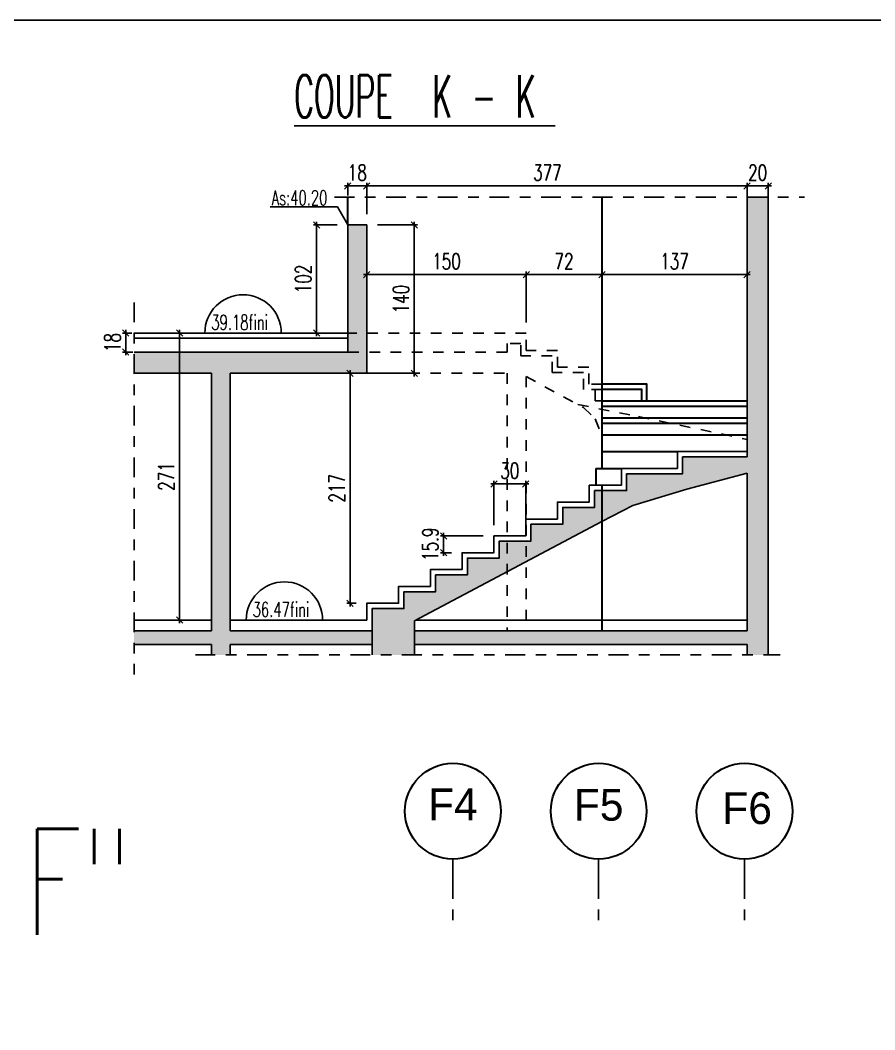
# Model space of a CAD drawing. Extents: x 308 to 437, y -199 to -146.
# Drawn here: x 412.99 to 421.06, y -164.49 to -154.96 of the extents above; entities that cross this region are included whole.
import ezdxf

# ---------------------------------------------------------------- set-up
doc = ezdxf.new("R2010")
doc.units = 0
doc.header["$LTSCALE"] = 0.5
doc.header["$MEASUREMENT"] = 0
doc.linetypes.add('AXES2', pattern=[1.125, 0.75, -0.125, 0.125, -0.125])
doc.linetypes.add('DISCONTINU', pattern=[0.75, 0.5, -0.25])
doc.layers.get('DEFPOINTS').update_dxf_attribs({"linetype": 'CONTINUOUS'})
for name, color, linetype in [('A05-AXES', 13, 'AXES2'), ('A19-COTATIONS', 146, 'CONTINUOUS'), ('AXES', 6, 'AXES2'), ('CADRE-CART', 7, 'CONTINUOUS'), ('COTATION', 7, 'CONTINUOUS'), ('HABILLAGE', 7, 'CONTINUOUS'), ('MURS', 3, 'CONTINUOUS'), ('POCHAGE', 254, 'CONTINUOUS'), ('REPERE-SEM', 4, 'CONTINUOUS')]:
    doc.layers.add(name, color=color, linetype=linetype)
doc.layers.add('STR - MACONNERIE', color=4, linetype='CONTINUOUS', lineweight=30)
doc.styles.add('CGotH', font='GOTHIC.TTF')
doc.styles.add('ROMANS8', font='romans.shx', dxfattribs={"width": 0.7})
doc.styles.get("Standard").update_dxf_attribs({"font": 'txt.shx'})
doc.dimstyles.new('COT50 cm', dxfattribs={"dimtxt": 0.15, "dimasz": 0.06, "dimexe": 0.03, "dimexo": 0.1, "dimgap": 0.05, "dimtad": 1, "dimdec": 0, "dimlfac": 100, "dimzin": 0, "dimdsep": 46, "dimtxsty": 'ROMANS8', "dimblk1": 'OBLIQUE', "dimblk2": 'OBLIQUE', "dimsah": 1, "dimcen": 0.03, "dimdle": 0.03, "dimclrt": 1, "dimadec": 0, "dimazin": 0, "dimtfac": 1, "dimtdec": 0, "dimtmove": 0, "dimatfit": 3, "dimfxl": 0, "dimtolj": 1, "dimtzin": 0, "dimlwd": -1, "dimlwe": -1, "dimarcsym": 0})

# ---------------------------------------------------------------- blocks, each defined once
blk = doc.blocks.new('_Oblique')
at = {"layer": 'COTATION', "color": 0, "lineweight": -2}
blk.add_line((-0.5, -0.5), (0.5, 0.5), dxfattribs=at)
blk = doc.blocks.new('*D1743')
at = {"layer": 'COTATION', "color": 0, "transparency": 16777216}
for p, q in [((414.5, -160.657), (414.5, -157.887)), ((414.5, -157.917), (414.53, -157.917)), ((414.5, -160.627), (414.53, -160.627))]:
    blk.add_line(p, q, dxfattribs=at)
at = {"layer": 'DEFPOINTS', "color": 0, "transparency": 16777216}
for p in [(414.435, -157.917), (414.5, -157.917), (414.435, -160.627)]:
    blk.add_point(p, dxfattribs=at)
at = {"layer": 'COTATION', "color": 0, "transparency": 16777216, "xscale": 0.06, "yscale": 0.06, "zscale": 0.06}
for p, rotation in [((414.5, -157.917), 90), ((414.5, -160.627), 270)]:
    blk.add_blockref('_Oblique', p, dxfattribs=dict(at, rotation=rotation))
at = {"layer": 'COTATION', "color": 1, "transparency": 16777216, "insert": (414.375, -159.272), "char_height": 0.15, "attachment_point": 5, "rotation": 90, "style": 'ROMANS8'}
blk.add_mtext('\\A1;271', dxfattribs=at)
blk = doc.blocks.new('*D1744')
at = {"layer": 'COTATION', "color": 0, "transparency": 16777216}
for p, q in [((413.9913, -158.127), (413.9913, -157.887)), ((414.0496, -157.917), (413.9613, -157.917)), ((414.058, -158.097), (413.9613, -158.097))]:
    blk.add_line(p, q, dxfattribs=at)
at = {"layer": 'DEFPOINTS', "color": 0, "transparency": 16777216}
for p in [(413.9913, -157.917), (414.1496, -157.917), (414.158, -158.097)]:
    blk.add_point(p, dxfattribs=at)
at = {"layer": 'COTATION', "color": 0, "transparency": 16777216, "xscale": 0.06, "yscale": 0.06, "zscale": 0.06}
for p, rotation in [((413.9913, -157.917), 90), ((413.9913, -158.097), 270)]:
    blk.add_blockref('_Oblique', p, dxfattribs=dict(at, rotation=rotation))
at = {"layer": 'COTATION', "color": 1, "transparency": 16777216, "insert": (413.8663, -158.007), "char_height": 0.15, "attachment_point": 5, "rotation": 90, "style": 'ROMANS8'}
blk.add_mtext('\\A1;18', dxfattribs=at)
blk = doc.blocks.new('*D1749')
at = {"layer": 'COTATION', "color": 0, "transparency": 16777216}
for p, q in [((415.9875, -156.897), (415.7625, -156.897)), ((415.7925, -157.947), (415.7925, -156.867)), ((415.9875, -157.917), (415.7625, -157.917))]:
    blk.add_line(p, q, dxfattribs=at)
at = {"layer": 'DEFPOINTS', "color": 0, "transparency": 16777216}
for p in [(415.7925, -156.897), (416.0875, -156.897), (416.0875, -157.917)]:
    blk.add_point(p, dxfattribs=at)
at = {"layer": 'COTATION', "color": 0, "transparency": 16777216, "xscale": 0.06, "yscale": 0.06, "zscale": 0.06}
for p, rotation in [((415.7925, -156.897), 90), ((415.7925, -157.917), 270)]:
    blk.add_blockref('_Oblique', p, dxfattribs=dict(at, rotation=rotation))
at = {"layer": 'COTATION', "color": 1, "transparency": 16777216, "insert": (415.6675, -157.407), "char_height": 0.15, "attachment_point": 5, "rotation": 90, "style": 'ROMANS8'}
blk.add_mtext('\\A1;102', dxfattribs=at)
blk = doc.blocks.new('*D1752')
at = {"layer": 'COTATION', "color": 0, "transparency": 16777216}
for p, q in [((416.2975, -156.5285), (416.0575, -156.5285)), ((416.0875, -156.6183), (416.0875, -156.4985)), ((416.2675, -156.797), (416.2675, -156.4985))]:
    blk.add_line(p, q, dxfattribs=at)
at = {"layer": 'DEFPOINTS', "color": 0, "transparency": 16777216}
for p in [(416.0875, -156.5285), (416.0875, -156.7183), (416.2675, -156.897)]:
    blk.add_point(p, dxfattribs=at)
at = {"layer": 'COTATION', "color": 0, "transparency": 16777216, "xscale": 0.06, "yscale": 0.06, "zscale": 0.06, "rotation": 180}
blk.add_blockref('_Oblique', (416.0875, -156.5285), dxfattribs=at)
at = {"layer": 'COTATION', "color": 0, "transparency": 16777216, "xscale": 0.06, "yscale": 0.06, "zscale": 0.06}
blk.add_blockref('_Oblique', (416.2675, -156.5285), dxfattribs=at)
at = {"layer": 'COTATION', "color": 1, "transparency": 16777216, "insert": (416.1775, -156.4035), "char_height": 0.15, "attachment_point": 5, "style": 'ROMANS8'}
blk.add_mtext('\\A1;18', dxfattribs=at)
blk = doc.blocks.new('*D1753')
at = {"layer": 'COTATION', "color": 0, "transparency": 16777216}
for p, q in [((416.0575, -156.5285), (419.8878, -156.5285)), ((416.0875, -156.6183), (416.0875, -156.4985)), ((419.8578, -156.7992), (419.8578, -156.4985))]:
    blk.add_line(p, q, dxfattribs=at)
at = {"layer": 'DEFPOINTS', "color": 0, "transparency": 16777216}
for p in [(419.8578, -156.5285), (416.0875, -156.7183), (419.8578, -156.8992)]:
    blk.add_point(p, dxfattribs=at)
at = {"layer": 'COTATION', "color": 0, "transparency": 16777216, "xscale": 0.06, "yscale": 0.06, "zscale": 0.06, "rotation": 180}
blk.add_blockref('_Oblique', (416.0875, -156.5285), dxfattribs=at)
at = {"layer": 'COTATION', "color": 0, "transparency": 16777216, "xscale": 0.06, "yscale": 0.06, "zscale": 0.06}
blk.add_blockref('_Oblique', (419.8578, -156.5285), dxfattribs=at)
at = {"layer": 'COTATION', "color": 1, "transparency": 16777216, "insert": (417.9727, -156.4035), "char_height": 0.15, "attachment_point": 5, "style": 'ROMANS8'}
blk.add_mtext('\\A1;377', dxfattribs=at)
blk = doc.blocks.new('*D1754')
at = {"layer": 'COTATION', "color": 0, "transparency": 16777216}
for p, q in [((419.8278, -156.5285), (420.0878, -156.5285)), ((419.8578, -156.7992), (419.8578, -156.4985)), ((420.0578, -156.7992), (420.0578, -156.4985))]:
    blk.add_line(p, q, dxfattribs=at)
at = {"layer": 'DEFPOINTS', "color": 0, "transparency": 16777216}
for p in [(420.0578, -156.5285), (419.8578, -156.8992), (420.0578, -156.8992)]:
    blk.add_point(p, dxfattribs=at)
at = {"layer": 'COTATION', "color": 0, "transparency": 16777216, "xscale": 0.06, "yscale": 0.06, "zscale": 0.06, "rotation": 180}
blk.add_blockref('_Oblique', (419.8578, -156.5285), dxfattribs=at)
at = {"layer": 'COTATION', "color": 0, "transparency": 16777216, "xscale": 0.06, "yscale": 0.06, "zscale": 0.06}
blk.add_blockref('_Oblique', (420.0578, -156.5285), dxfattribs=at)
at = {"layer": 'COTATION', "color": 1, "transparency": 16777216, "insert": (419.9578, -156.4035), "char_height": 0.15, "attachment_point": 5, "style": 'ROMANS8'}
blk.add_mtext('\\A1;20', dxfattribs=at)
blk = doc.blocks.new('*D1756')
at = {"layer": 'COTATION', "color": 0, "transparency": 16777216}
for p, q in [((416.3675, -156.897), (416.7456, -156.897)), ((416.7156, -158.327), (416.7156, -156.867)), ((416.3675, -158.297), (416.7456, -158.297))]:
    blk.add_line(p, q, dxfattribs=at)
at = {"layer": 'DEFPOINTS', "color": 0, "transparency": 16777216}
for p in [(416.2675, -156.897), (416.7156, -156.897), (416.2675, -158.297)]:
    blk.add_point(p, dxfattribs=at)
at = {"layer": 'COTATION', "color": 0, "transparency": 16777216, "xscale": 0.06, "yscale": 0.06, "zscale": 0.06}
for p, rotation in [((416.7156, -156.897), 90), ((416.7156, -158.297), 270)]:
    blk.add_blockref('_Oblique', p, dxfattribs=dict(at, rotation=rotation))
at = {"layer": 'COTATION', "color": 1, "transparency": 16777216, "insert": (416.5906, -157.597), "char_height": 0.15, "attachment_point": 5, "rotation": 90, "style": 'ROMANS8'}
blk.add_mtext('\\A1;140', dxfattribs=at)
blk = doc.blocks.new('*D1766')
at = {"layer": 'COTATION', "color": 0, "transparency": 16777216}
for p, q in [((417.8025, -157.3651), (416.2375, -157.3651)), ((416.2675, -157.6901), (416.2675, -157.3351)), ((417.7725, -157.817), (417.7725, -157.3351))]:
    blk.add_line(p, q, dxfattribs=at)
at = {"layer": 'DEFPOINTS', "color": 0, "transparency": 16777216}
for p in [(416.2675, -157.3651), (416.2675, -157.7901), (417.7725, -157.917)]:
    blk.add_point(p, dxfattribs=at)
at = {"layer": 'COTATION', "color": 0, "transparency": 16777216, "xscale": 0.06, "yscale": 0.06, "zscale": 0.06, "rotation": 180}
blk.add_blockref('_Oblique', (416.2675, -157.3651), dxfattribs=at)
at = {"layer": 'COTATION', "color": 0, "transparency": 16777216, "xscale": 0.06, "yscale": 0.06, "zscale": 0.06}
blk.add_blockref('_Oblique', (417.7725, -157.3651), dxfattribs=at)
at = {"layer": 'COTATION', "color": 1, "transparency": 16777216, "insert": (417.02, -157.2401), "char_height": 0.15, "attachment_point": 5, "style": 'ROMANS8'}
blk.add_mtext('\\A1;150', dxfattribs=at)
blk = doc.blocks.new('*D1767')
at = {"layer": 'COTATION', "color": 0, "transparency": 16777216}
for p, q in [((417.7425, -157.3651), (418.5175, -157.3651)), ((417.7725, -157.817), (417.7725, -157.3351)), ((418.4875, -157.7161), (418.4875, -157.3351))]:
    blk.add_line(p, q, dxfattribs=at)
at = {"layer": 'DEFPOINTS', "color": 0, "transparency": 16777216}
for p in [(418.4875, -157.3651), (418.4875, -157.8161), (417.7725, -157.917)]:
    blk.add_point(p, dxfattribs=at)
at = {"layer": 'COTATION', "color": 0, "transparency": 16777216, "xscale": 0.06, "yscale": 0.06, "zscale": 0.06, "rotation": 180}
blk.add_blockref('_Oblique', (417.7725, -157.3651), dxfattribs=at)
at = {"layer": 'COTATION', "color": 0, "transparency": 16777216, "xscale": 0.06, "yscale": 0.06, "zscale": 0.06}
blk.add_blockref('_Oblique', (418.4875, -157.3651), dxfattribs=at)
at = {"layer": 'COTATION', "color": 1, "transparency": 16777216, "insert": (418.13, -157.2401), "char_height": 0.15, "attachment_point": 5, "style": 'ROMANS8'}
blk.add_mtext('\\A1;72', dxfattribs=at)
blk = doc.blocks.new('*D1768')
at = {"layer": 'COTATION', "color": 0, "transparency": 16777216}
for p, q in [((418.4575, -157.3651), (419.8878, -157.3651)), ((418.4875, -157.7161), (418.4875, -157.3351)), ((419.8578, -157.7161), (419.8578, -157.3351))]:
    blk.add_line(p, q, dxfattribs=at)
at = {"layer": 'DEFPOINTS', "color": 0, "transparency": 16777216}
for p in [(419.8578, -157.3651), (418.4875, -157.8161), (419.8578, -157.8161)]:
    blk.add_point(p, dxfattribs=at)
at = {"layer": 'COTATION', "color": 0, "transparency": 16777216, "xscale": 0.06, "yscale": 0.06, "zscale": 0.06, "rotation": 180}
blk.add_blockref('_Oblique', (418.4875, -157.3651), dxfattribs=at)
at = {"layer": 'COTATION', "color": 0, "transparency": 16777216, "xscale": 0.06, "yscale": 0.06, "zscale": 0.06}
blk.add_blockref('_Oblique', (419.8578, -157.3651), dxfattribs=at)
at = {"layer": 'COTATION', "color": 1, "transparency": 16777216, "insert": (419.1727, -157.2401), "char_height": 0.15, "attachment_point": 5, "style": 'ROMANS8'}
blk.add_mtext('\\A1;137', dxfattribs=at)
blk = doc.blocks.new('*D1769')
at = {"layer": 'COTATION', "color": 0, "transparency": 16777216}
for p, q in [((417.3675, -159.8315), (416.9618, -159.8315)), ((416.9918, -159.8015), (416.9918, -160.0206)), ((417.0675, -159.9906), (416.9618, -159.9906))]:
    blk.add_line(p, q, dxfattribs=at)
at = {"layer": 'DEFPOINTS', "color": 0, "transparency": 16777216}
for p in [(417.4675, -159.8315), (416.9918, -159.9906), (417.1675, -159.9906)]:
    blk.add_point(p, dxfattribs=at)
at = {"layer": 'COTATION', "color": 0, "transparency": 16777216, "xscale": 0.06, "yscale": 0.06, "zscale": 0.06}
for p, rotation in [((416.9918, -159.8315), 90), ((416.9918, -159.9906), 270)]:
    blk.add_blockref('_Oblique', p, dxfattribs=dict(at, rotation=rotation))
at = {"layer": 'COTATION', "color": 1, "transparency": 16777216, "insert": (416.8668, -159.911), "char_height": 0.15, "attachment_point": 5, "rotation": 90, "style": 'ROMANS8'}
blk.add_mtext('\\A1;15.9', dxfattribs=at)
blk = doc.blocks.new('*D1770')
at = {"layer": 'COTATION', "color": 0, "transparency": 16777216}
for p, q in [((417.4675, -159.7315), (417.4675, -159.3115)), ((417.7675, -159.7315), (417.7675, -159.3115)), ((417.7975, -159.3415), (417.4375, -159.3415))]:
    blk.add_line(p, q, dxfattribs=at)
at = {"layer": 'DEFPOINTS', "color": 0, "transparency": 16777216}
for p in [(417.4675, -159.3415), (417.4675, -159.8315), (417.7675, -159.8315)]:
    blk.add_point(p, dxfattribs=at)
at = {"layer": 'COTATION', "color": 0, "transparency": 16777216, "xscale": 0.06, "yscale": 0.06, "zscale": 0.06, "rotation": 180}
blk.add_blockref('_Oblique', (417.4675, -159.3415), dxfattribs=at)
at = {"layer": 'COTATION', "color": 0, "transparency": 16777216, "xscale": 0.06, "yscale": 0.06, "zscale": 0.06}
blk.add_blockref('_Oblique', (417.7675, -159.3415), dxfattribs=at)
at = {"layer": 'COTATION', "color": 1, "transparency": 16777216, "insert": (417.6175, -159.2165), "char_height": 0.15, "attachment_point": 5, "style": 'ROMANS8'}
blk.add_mtext('\\A1;30', dxfattribs=at)
blk = doc.blocks.new('*D1774')
at = {"layer": 'COTATION', "color": 0, "transparency": 16777216}
for p, q in [((416.1097, -160.4979), (416.1097, -158.267)), ((416.1675, -158.297), (416.0797, -158.297)), ((416.1675, -160.4679), (416.0797, -160.4679))]:
    blk.add_line(p, q, dxfattribs=at)
at = {"layer": 'DEFPOINTS', "color": 0, "transparency": 16777216}
for p in [(416.1097, -158.297), (416.2675, -158.297), (416.2675, -160.4679)]:
    blk.add_point(p, dxfattribs=at)
at = {"layer": 'COTATION', "color": 0, "transparency": 16777216, "xscale": 0.06, "yscale": 0.06, "zscale": 0.06}
for p, rotation in [((416.1097, -158.297), 90), ((416.1097, -160.4679), 270)]:
    blk.add_blockref('_Oblique', p, dxfattribs=dict(at, rotation=rotation))
at = {"layer": 'COTATION', "color": 1, "transparency": 16777216, "insert": (415.9847, -159.3825), "char_height": 0.15, "attachment_point": 5, "rotation": 90, "style": 'ROMANS8'}
blk.add_mtext('\\A1;217', dxfattribs=at)

msp = doc.modelspace()

# ---------------------------------------------------------------- hatches: boundary and pattern name
at = {"layer": 'POCHAGE'}
h = msp.add_hatch(color=256, dxfattribs=at)
h.paths.add_polyline_path([(417.5925, -160.1706), (417.5925, -159.8815), (417.5175, -159.8815), (417.5175, -160.0406), (417.2175, -160.0406), (417.2175, -160.1997), (416.9175, -160.1997), (416.9175, -160.3588), (416.6175, -160.3588), (416.6175, -160.5179), (416.3175, -160.5179), (416.3175, -160.9556), (416.7175, -160.9556), (416.7175, -160.6347)])
h.paths.add_polyline_path([(417.7725, -159.8815), (417.5925, -159.8815), (417.5925, -160.1706), (417.7725, -160.0751)], flags=17)
h.paths.add_polyline_path([(418.4875, -159.6959), (418.4875, -159.4041), (418.4175, -159.4041), (418.4175, -159.5633), (418.1175, -159.5633), (418.1175, -159.7224), (417.8175, -159.7224), (417.8175, -159.8815), (417.7725, -159.8815), (417.7725, -160.0751)], flags=17)
h.paths.add_polyline_path([(419.2901, -159.3895), (419.8578, -159.241), (419.8578, -160.727), (416.7175, -160.727), (416.7175, -160.857), (419.8578, -160.857), (419.8578, -160.9556), (420.0578, -160.9556), (420.0578, -156.6359), (419.8578, -156.6359), (419.8578, -159.0859), (419.2495, -159.0859), (419.2495, -159.245), (418.7208, -159.245), (418.7208, -159.4041), (418.4875, -159.4041), (418.4875, -159.6959), (418.7777, -159.5436)])
h = msp.add_hatch(color=256, dxfattribs=at)
h.paths.add_polyline_path([(416.2675, -158.097), (416.0875, -158.097), (414.0702, -158.097), (414.0702, -158.297), (414.7997, -158.297), (414.7997, -160.727), (414.0702, -160.727), (414.0702, -160.857), (414.7997, -160.857), (414.7997, -160.9556), (414.9778, -160.9556), (414.9778, -160.857), (416.3175, -160.857), (416.3175, -160.727), (414.9778, -160.727), (414.9778, -158.297), (416.2675, -158.297)])
h.paths.add_polyline_path([(416.2675, -157.917), (416.0875, -157.917), (416.0875, -158.097), (416.2675, -158.097)])
h.paths.add_polyline_path([(416.2675, -156.897), (416.0875, -156.897), (416.0875, -157.917), (416.2675, -157.917)])

# ---------------------------------------------------------------- linework, layer by layer
at = {"layer": 'A19-COTATIONS', "color": 242, "lineweight": 30, "ltscale": 10, "true_color": 0xcd2027}
for centre in [(417.0797, -162.4305), (418.4565, -162.4305), (419.8334, -162.4305)]:
    msp.add_circle(centre, 0.4522, dxfattribs=at)
at = {"layer": 'AXES', "color": 6, "ltscale": 0.5}
for p, q in [((415.9623, -156.6359), (420.3999, -156.6359)), ((414.0702, -157.6283), (414.0702, -161.1386)), ((414.6495, -160.9556), (420.1697, -160.9556))]:
    msp.add_line(p, q, dxfattribs=at)
at = {"layer": 'AXES', "color": 1}
for p, q in [((417.0797, -162.8827), (417.0797, -163.5363)), ((418.4565, -162.8827), (418.4565, -163.5363)), ((419.8334, -162.8827), (419.8334, -163.5363)), ((419.8334, -162.8827), (419.8334, -163.5363))]:
    msp.add_line(p, q, dxfattribs=at)
at = {"layer": 'CADRE-CART', "color": 1}
msp.add_lwpolyline([(307.8533, -154.9648), (437.1328, -154.9648), (437.1328, -198.9648), (307.8533, -198.9648)], close=True, dxfattribs=at)
at = {"layer": 'COTATION', "color": 0}
for p, q in [((414.0702, -157.917), (416.0875, -157.917)), ((414.0702, -157.967), (416.0875, -157.967)), ((414.0702, -160.627), (414.7997, -160.627)), ((416.7375, -160.627), (419.8578, -160.627))]:
    msp.add_line(p, q, dxfattribs=at)
at = {"layer": 'COTATION', "color": 8, "linetype": 'DISCONTINU', "ltscale": 0.2}
for p, q in [((416.2675, -158.297), (417.5925, -158.297)), ((417.5925, -158.297), (417.5925, -160.727)), ((417.7725, -158.3287), (417.7725, -160.727)), ((418.4235, -158.5571), (418.4235, -158.3995)), ((418.4875, -158.5586), (418.4235, -158.5571))]:
    msp.add_line(p, q, dxfattribs=at)
for points in [[(418.4875, -158.3995), (418.3625, -158.3995), (418.3625, -158.2404), (418.0675, -158.2404), (418.0675, -158.0813), (417.7725, -158.0813), (417.7725, -157.917), (416.0875, -157.917)], [(418.4875, -158.4495), (418.3125, -158.4495), (418.3125, -158.2904), (418.0175, -158.2904), (418.0175, -158.1313), (417.7225, -158.1313), (417.7225, -158.017), (417.5925, -158.017), (417.5925, -158.097), (416.0875, -158.097)], [(417.7725, -158.3287), (418.3125, -158.6199), (418.4236, -158.7276), (418.4875, -158.8882)], [(418.2612, -158.5922), (418.8327, -158.7056), (419.8578, -158.921)]]:
    msp.add_lwpolyline(points, dxfattribs=at)
at = {"layer": 'COTATION', "color": 0}
msp.add_lwpolyline([(419.8578, -159.0359), (419.1995, -159.0359), (419.1995, -159.195), (418.6708, -159.195), (418.6708, -159.3541), (418.3675, -159.3541), (418.3675, -159.5133), (418.0675, -159.5133), (418.0675, -159.6724), (417.7675, -159.6724), (417.7675, -159.8315), (417.4675, -159.8315), (417.4675, -159.9906), (417.1675, -159.9906), (417.1675, -160.1497), (416.8675, -160.1497), (416.8675, -160.3088), (416.5675, -160.3088), (416.5675, -160.4679), (416.2675, -160.4679), (416.2675, -160.627), (414.9778, -160.627)], dxfattribs=at)
at = {"layer": 'COTATION'}
for centre in [(415.0992, -157.917), (415.4894, -160.627)]:
    msp.add_arc(centre, 0.3611, 0, 180, dxfattribs=at)
at = {"layer": 'MURS'}
for p, q in [((419.8578, -156.6359), (419.8578, -159.0859)), ((420.0578, -156.6359), (420.0578, -160.9556)), ((416.0875, -156.897), (416.0875, -158.097)), ((416.0875, -156.897), (416.2675, -156.897)), ((416.2675, -156.897), (416.2675, -158.297)), ((414.0702, -158.097), (416.0875, -158.097)), ((414.0702, -158.297), (414.7997, -158.297)), ((414.7997, -158.297), (414.7997, -160.727)), ((414.9778, -158.297), (414.9778, -160.727)), ((414.9778, -158.297), (416.2675, -158.297)), ((419.8578, -159.241), (419.8578, -160.727)), ((414.0702, -160.727), (414.7997, -160.727)), ((414.9778, -160.727), (416.3175, -160.727)), ((416.7175, -160.727), (419.8578, -160.727)), ((414.0702, -160.857), (414.7997, -160.857)), ((414.7997, -160.857), (414.7997, -160.9556)), ((414.9778, -160.857), (414.9778, -160.9556)), ((414.9778, -160.857), (416.3175, -160.857)), ((416.7175, -160.857), (419.8578, -160.857)), ((419.8578, -160.857), (419.8578, -160.9556))]:
    msp.add_line(p, q, dxfattribs=at)
for points in [[(419.8578, -159.0859), (419.2495, -159.0859), (419.2495, -159.245), (418.7208, -159.245), (418.7208, -159.4041), (418.4175, -159.4041), (418.4175, -159.5633), (418.1175, -159.5633), (418.1175, -159.7224), (417.8175, -159.7224), (417.8175, -159.8815), (417.5175, -159.8815), (417.5175, -160.0406), (417.2175, -160.0406), (417.2175, -160.1997), (416.9175, -160.1997), (416.9175, -160.3588), (416.6175, -160.3588), (416.6175, -160.5179), (416.3175, -160.5179), (416.3175, -160.9556)], [(416.7175, -160.9556), (416.7175, -160.6347), (418.4875, -159.6959), (418.7777, -159.5436), (419.2901, -159.3895), (419.8578, -159.241)]]:
    msp.add_lwpolyline(points, dxfattribs=at)
at = {"layer": 'STR - MACONNERIE', "color": 8}
for p, q in [((416.0875, -156.897), (416.0875, -156.6359)), ((418.4875, -156.6359), (418.4875, -159.195)), ((418.4875, -158.5586), (419.8578, -158.5586)), ((418.4875, -158.6086), (419.8578, -158.6086)), ((418.4875, -158.7177), (419.8578, -158.7177)), ((418.4875, -158.7677), (419.8578, -158.7677)), ((418.4875, -158.8768), (419.8578, -158.8768)), ((418.4875, -159.0359), (419.1995, -159.0359)), ((418.4288, -159.195), (418.6708, -159.195)), ((418.4288, -159.195), (418.4288, -159.3541)), ((418.4875, -159.3541), (418.4875, -160.727))]:
    msp.add_line(p, q, dxfattribs=at)
for points in [[(418.9127, -158.5586), (418.9127, -158.3995), (418.4875, -158.3995)], [(418.8627, -158.5586), (418.8627, -158.4495), (418.4875, -158.4495)]]:
    msp.add_lwpolyline(points, dxfattribs=at)

# ---------------------------------------------------------------- texts
at = {"layer": 'A05-AXES', "color": 1, "char_height": 0.3, "width": 0.3408, "attachment_point": 2, "rotation": 0.00168, "line_spacing_factor": 1.032839, "style": 'CGotH'}
for s, insert in [('F4', (417.0798, -162.2153)), ('F5', (418.4567, -162.2194)), ('F6', (419.8582, -162.251))]:
    msp.add_mtext(s, dxfattribs=dict(at, insert=insert))
at = {"layer": 'CADRE-CART', "color": 4, "style": 'ROMANS8', "width": 0.7}
msp.add_text('"F"', height=1, dxfattribs=at).set_placement((412.5536, -163.5966))
at = {"layer": 'HABILLAGE', "color": 1, "style": 'ROMANS8', "width": 0.65}
for s, p in [('As:40.20', (415.3683, -156.7113)), ('39.18fini', (414.7994, -157.8863)), ('36.47fini', (415.1897, -160.5963))]:
    msp.add_text(s, height=0.14, dxfattribs=at).set_placement(p)
at = {"layer": 'REPERE-SEM', "color": 4, "width": 0.519}
msp.add_text(' %%UCOUPE  K - K ', height=0.4, dxfattribs=at).set_placement((415.397, -155.8822))

# ---------------------------------------------------------------- dimensions: what is measured, and where the dimension line sits
at = {"layer": 'COTATION', "color": 0}
for base, p1, p2, picture, middle in [((416.0875, -156.5285), (416.2675, -156.897), (416.0875, -156.7183), '*D1752', (416.1775, -156.5285)), ((420.0578, -156.5285), (419.8578, -156.8992), (420.0578, -156.8992), '*D1754', (419.9578, -156.5285))]:
    dim = msp.add_linear_dim(base=base, p1=p1, p2=p2, dimstyle='COT50 cm', override={"dimtmove": 1}, dxfattribs=at)
    dim.commit()
    dim.dimension.update_dxf_attribs({"geometry": picture, "text_midpoint": middle, "dimtype": 160})
for base, p1, p2, override, picture, middle in [((419.8578, -156.5285), (416.0875, -156.7183), (419.8578, -156.8992), {"dimtmove": 1}, '*D1753', (417.9727, -156.4035)), ((416.26751, -157.365051), (417.772508, -157.917029), (416.26751, -157.790143), {"dimfxl": 10}, '*D1766', (417.020009, -157.240051)), ((418.487509, -157.365051), (417.772508, -157.917029), (418.487509, -157.816064), {"dimtmove": 1, "dimfxl": 10}, '*D1767', (418.130009, -157.240051)), ((419.8578, -157.3651), (418.4875, -157.8161), (419.8578, -157.8161), {"dimtmove": 1, "dimfxl": 10}, '*D1768', (419.1727, -157.2401)), ((417.4675, -159.3415), (417.7675, -159.8315), (417.4675, -159.8315), {"dimfxl": 10}, '*D1770', (417.6175, -159.2165))]:
    dim = msp.add_linear_dim(base=base, p1=p1, p2=p2, dimstyle='COT50 cm', override=override, dxfattribs=at)
    dim.commit()
    dim.dimension.update_dxf_attribs({"geometry": picture, "text_midpoint": middle})
for base, p1, p2, picture, middle in [((415.7925, -156.897), (416.0875, -157.917), (416.0875, -156.897), '*D1749', (415.6675, -157.407)), ((416.7156, -156.897), (416.2675, -158.297), (416.2675, -156.897), '*D1756', (416.5906, -157.597)), ((414.5, -157.917), (414.435, -160.627), (414.435, -157.917), '*D1743', (414.375, -159.272)), ((416.1097, -158.297), (416.2675, -160.4679), (416.2675, -158.297), '*D1774', (415.9847, -159.3825))]:
    dim = msp.add_linear_dim(base=base, p1=p1, p2=p2, angle=90, dimstyle='COT50 cm', override={"dimfxl": 10}, dxfattribs=at)
    dim.commit()
    dim.dimension.update_dxf_attribs({"geometry": picture, "text_midpoint": middle})
for base, p1, p2, override, picture, middle in [((413.9913, -157.917), (414.158, -158.097), (414.1496, -157.917), {"dimtmove": 1}, '*D1744', (413.9913, -158.007)), ((416.9918, -159.9906), (417.4675, -159.8315), (417.1675, -159.9906), {"dimdec": 1, "dimfxl": 10}, '*D1769', (416.9918, -159.911))]:
    dim = msp.add_linear_dim(base=base, p1=p1, p2=p2, angle=90, dimstyle='COT50 cm', override=override, dxfattribs=at)
    dim.commit()
    dim.dimension.update_dxf_attribs({"geometry": picture, "text_midpoint": middle, "dimtype": 160})

# ---------------------------------------------------------------- leaders
at = {"layer": 'MURS', "color": 1}
msp.add_leader([(416.0875, -156.897), (415.9919, -156.7254), (415.3547, -156.7254)], dimstyle='COT50 cm', override={"dimgap": 0.05, "dimtad": 0, "dimfxl": 10, "dimfxlon": 1}, dxfattribs=at)

doc.saveas('drawing.dxf')
